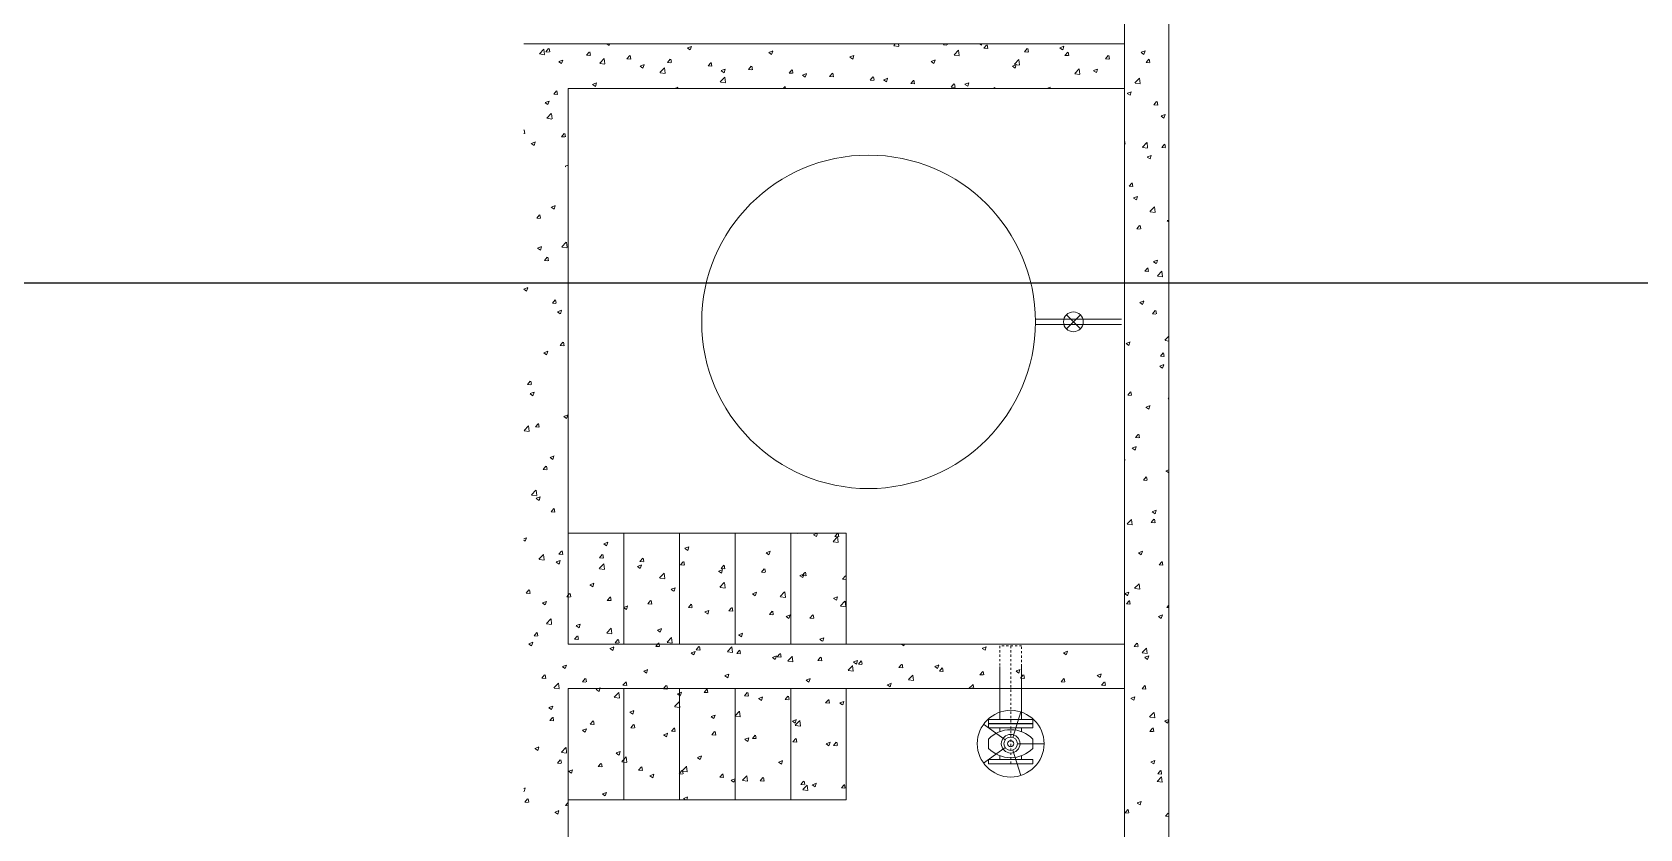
# Model space of a CAD drawing. Header units: millimetres. Extents: x -9869 to 940, y 100 to 694.
# Drawn here: x 296.7 to 370.1, y 340.1 to 376.6 of the extents above; entities that cross this region are included whole.
import ezdxf

# ---------------------------------------------------------------- set-up
doc = ezdxf.new("R2010")
doc.units = ezdxf.units.MM
doc.linetypes.add('SGC_DASHDOT', pattern=[1, 0.5, -0.25, 0, -0.25])
doc.linetypes.add('SGC_HIDDEN', pattern=[0.375, 0.25, -0.125])
doc.layers.add('_incêndio 240', color=240, linetype='Continuous')
for name, color, linetype, lineweight in [('Alvenaria', 8, 'Continuous', 9), ('M-EQUIPAMENTOS', 1, 'Continuous', 9), ('PAREDE', 7, 'Continuous', 9), ('SGC-Conexoes (Desenho Unifilar)', 6, 'Continuous', 5), ('SGC-Conexoes (Linhas Externas)', 6, 'Continuous', 9), ('SGC-EIXOS', 9, 'SGC_DASHDOT', 9), ('SGC-PONTAS', 2, 'SGC_HIDDEN', 9), ('SGC-Valvulas (Acionamento)', 2, 'Continuous', 9), ('SGC-Valvulas (Linhas Externas)', 3, 'Continuous', 9)]:
    doc.layers.add(name, color=color, linetype=linetype, lineweight=lineweight)

# ---------------------------------------------------------------- blocks, each defined once
blk = doc.blocks.new('BB-1-CD13-N10-D80-S0', base_point=(-210657.8, 252398.8))
at = {"layer": 'SGC-Conexoes (Linhas Externas)'}
blk.add_lwpolyline([(-210832.8, 252298.8), (-210832.8, 252498.8), (-210813.8, 252498.8), (-210813.8, 252298.8)], close=True, dxfattribs=at)
for points in [[(-210575.3, 252447.8), (-210813.8, 252447.8)], [(-210575.3, 252349.8), (-210813.8, 252349.8)]]:
    blk.add_lwpolyline(points, dxfattribs=at)
at = {"layer": 'SGC-EIXOS'}
blk.add_line((-210482.8, 252398.8), (-210832.8, 252398.8), dxfattribs=at)
at = {"layer": 'SGC-PONTAS'}
blk.add_lwpolyline([(-210575.3, 252349.8), (-210482.8, 252349.8), (-210482.8, 252447.8), (-210575.3, 252447.8)], dxfattribs=at)
blk = doc.blocks.new('BB-2-EH01-N10-D80-S0', base_point=(-221933.8, 255965.3))
at = {"layer": 'SGC-EIXOS'}
blk.add_line((-222023.8, 255965.3), (-221843.8, 255965.3), dxfattribs=at)
at = {"layer": 'SGC-Valvulas (Acionamento)'}
for p, q in [((-221933.8, 255995.3), (-221933.8, 256115.3)), ((-221962.4, 255974.6), (-222076.5, 256011.7)), ((-221905.3, 255974.6), (-221791.2, 256011.7)), ((-221951.5, 255941), (-222022, 255843.9)), ((-221916.2, 255941), (-221845.7, 255843.9))]:
    blk.add_line(p, q, dxfattribs=at)
for radius in [150, 30]:
    blk.add_circle((-221933.8, 255965.3), radius, dxfattribs=at)
at = {"layer": 'SGC-Valvulas (Linhas Externas)'}
for p, q in [((-222004.8, 256014.3), (-221988, 256014.3)), ((-221862.8, 256014.3), (-221879.7, 256014.3)), ((-222004.8, 255916.3), (-221988, 255916.3)), ((-221862.8, 255916.3), (-221879.7, 255916.3))]:
    blk.add_line(p, q, dxfattribs=at)
for points in [[(-222023.8, 255865.3), (-222023.8, 256065.3), (-222004.8, 256065.3), (-222004.8, 255865.3)], [(-221843.8, 255865.3), (-221843.8, 256065.3), (-221862.8, 256065.3), (-221862.8, 255865.3)]]:
    blk.add_lwpolyline(points, close=True, dxfattribs=at)
blk.add_lwpolyline([(-221912.8, 255865.3, 0.42), (-221912.8, 256065.3), (-221954.8, 256065.3, 0.42), (-221954.8, 255865.3), (-221912.8, 255865.3)], format="xyb", close=True, dxfattribs=at)
for radius in [42, 14]:
    blk.add_circle((-221933.8, 255965.3), radius, dxfattribs=at)

msp = doc.modelspace()

# ---------------------------------------------------------------- linework, layer by layer
at = {"layer": '_incêndio 240'}
msp.add_line((208.507, 365.103), (668.666, 365.103), dxfattribs=at)
at = {"layer": 'Alvenaria'}
for p, q in [((322.928, 376.026), (323.027, 375.96)), ((323.028, 375.96), (323.05, 376.026)), ((336.027, 375.957), (336.094, 376.026)), ((336.263, 375.923), (336.251, 376.026)), ((338.295, 375.993), (338.323, 376.026)), ((338.295, 375.993), (338.449, 375.979)), ((338.473, 375.984), (338.465, 376.026)), ((339.942, 376.026), (340.032, 375.966)), ((340.033, 375.965), (340.054, 376.026)), ((340.146, 375.831), (340.271, 375.979)), ((340.324, 375.822), (340.294, 375.983)), ((319.842, 375.579), (320.043, 375.789)), ((319.847, 375.57), (320.076, 375.534)), ((320.078, 375.544), (320.049, 375.79)), ((320.14, 375.671), (320.265, 375.819)), ((320.14, 375.671), (320.295, 375.657)), ((320.318, 375.662), (320.289, 375.824)), ((320.733, 375.221), (320.914, 375.291)), ((320.859, 375.127), (320.911, 375.283)), ((321.992, 375.509), (322.116, 375.657)), ((321.992, 375.509), (322.146, 375.495)), ((322.17, 375.5), (322.14, 375.662)), ((322.597, 375.152), (322.798, 375.362)), ((322.833, 375.117), (322.804, 375.362)), ((323.843, 375.347), (323.967, 375.495)), ((323.843, 375.347), (323.997, 375.333)), ((324.021, 375.338), (323.991, 375.5)), ((325.694, 375.185), (325.819, 375.333)), ((325.872, 375.176), (325.842, 375.338)), ((326.608, 375.84), (326.736, 375.753)), ((326.611, 375.847), (326.792, 375.916)), ((326.737, 375.753), (326.789, 375.909)), ((330.317, 375.633), (330.445, 375.546)), ((330.32, 375.64), (330.501, 375.71)), ((330.446, 375.546), (330.499, 375.702)), ((334.026, 375.426), (334.155, 375.34)), ((334.029, 375.434), (334.21, 375.503)), ((334.156, 375.339), (334.208, 375.495)), ((336.032, 375.948), (336.262, 375.912)), ((337.735, 375.22), (337.864, 375.133)), ((337.739, 375.227), (337.919, 375.296)), ((337.865, 375.133), (337.917, 375.289)), ((338.782, 375.53), (338.983, 375.74)), ((338.787, 375.521), (339.016, 375.485)), ((339.018, 375.495), (338.989, 375.74)), ((340.146, 375.831), (340.301, 375.817)), ((341.537, 375.103), (341.738, 375.313)), ((341.772, 375.068), (341.744, 375.313)), ((341.997, 375.669), (342.152, 375.655)), ((341.998, 375.669), (342.122, 375.817)), ((342.175, 375.66), (342.146, 375.821)), ((343.613, 375.845), (343.742, 375.759)), ((343.617, 375.853), (343.797, 375.922)), ((343.743, 375.758), (343.795, 375.914)), ((343.849, 375.507), (343.973, 375.655)), ((343.849, 375.507), (344.003, 375.493)), ((344.027, 375.498), (343.997, 375.659)), ((345.7, 375.345), (345.824, 375.493)), ((345.7, 375.345), (345.854, 375.331)), ((345.878, 375.336), (345.848, 375.497)), ((347.323, 375.639), (347.451, 375.552)), ((347.326, 375.646), (347.507, 375.715)), ((347.452, 375.552), (347.504, 375.708)), ((347.551, 375.183), (347.676, 375.331)), ((347.729, 375.174), (347.699, 375.335)), ((320.73, 375.214), (320.858, 375.127)), ((322.601, 375.142), (322.831, 375.107)), ((324.439, 375.007), (324.567, 374.921)), ((324.442, 375.015), (324.623, 375.084)), ((324.568, 374.92), (324.621, 375.076)), ((325.351, 374.725), (325.552, 374.934)), ((325.356, 374.715), (325.585, 374.68)), ((325.587, 374.69), (325.559, 374.935)), ((325.694, 375.185), (325.849, 375.171)), ((327.546, 375.023), (327.67, 375.171)), ((327.546, 375.023), (327.7, 375.01)), ((327.724, 375.014), (327.694, 375.176)), ((328.106, 374.298), (328.307, 374.507)), ((328.148, 374.801), (328.277, 374.714)), ((328.152, 374.808), (328.332, 374.877)), ((328.278, 374.714), (328.33, 374.87)), ((328.342, 374.263), (328.313, 374.508)), ((329.397, 374.861), (329.521, 375.009)), ((329.397, 374.861), (329.551, 374.848)), ((329.575, 374.852), (329.545, 375.014)), ((331.248, 374.699), (331.372, 374.847)), ((331.248, 374.699), (331.402, 374.686)), ((331.426, 374.69), (331.396, 374.852)), ((331.858, 374.594), (331.986, 374.507)), ((331.861, 374.601), (332.042, 374.671)), ((331.987, 374.507), (332.039, 374.663)), ((333.099, 374.537), (333.224, 374.686)), ((333.099, 374.537), (333.254, 374.524)), ((333.277, 374.528), (333.247, 374.69)), ((334.951, 374.375), (335.075, 374.524)), ((335.129, 374.366), (335.099, 374.528)), ((341.445, 375.013), (341.573, 374.926)), ((341.448, 375.02), (341.629, 375.09)), ((341.541, 375.093), (341.771, 375.058)), ((341.574, 374.926), (341.626, 375.082)), ((344.291, 374.676), (344.492, 374.885)), ((344.296, 374.666), (344.525, 374.631)), ((344.527, 374.641), (344.498, 374.886)), ((345.154, 374.806), (345.282, 374.72)), ((345.157, 374.814), (345.338, 374.883)), ((345.283, 374.719), (345.336, 374.875)), ((347.551, 375.183), (347.706, 375.169)), ((320.499, 373.73), (320.623, 373.878)), ((320.677, 373.72), (320.647, 373.882)), ((322.27, 374.175), (322.399, 374.088)), ((322.274, 374.182), (322.454, 374.252)), ((322.4, 374.088), (322.452, 374.244)), ((326.032, 373.994), (326.164, 374.045)), ((326.147, 373.994), (326.161, 374.037)), ((328.111, 374.288), (328.34, 374.252)), ((330.979, 373.994), (331.062, 374.08)), ((331.078, 373.994), (331.068, 374.081)), ((334.951, 374.375), (335.105, 374.362)), ((335.567, 374.387), (335.695, 374.301)), ((335.57, 374.394), (335.751, 374.464)), ((335.696, 374.3), (335.748, 374.456)), ((336.802, 374.213), (336.926, 374.362)), ((336.802, 374.213), (336.956, 374.2)), ((336.98, 374.204), (336.95, 374.366)), ((338.653, 374.051), (338.778, 374.2)), ((338.653, 374.051), (338.807, 374.038)), ((338.831, 374.042), (338.801, 374.204)), ((339.276, 374.18), (339.404, 374.094)), ((339.279, 374.188), (339.46, 374.257)), ((339.405, 374.094), (339.458, 374.25)), ((340.592, 373.994), (340.629, 374.038)), ((340.661, 373.994), (340.652, 374.042)), ((343.023, 373.994), (343.169, 374.05)), ((343.151, 373.994), (343.167, 374.043)), ((346.695, 373.767), (346.823, 373.68)), ((346.698, 373.774), (346.879, 373.844)), ((346.824, 373.68), (346.876, 373.836)), ((347.046, 374.249), (347.247, 374.458)), ((347.05, 374.239), (347.28, 374.203)), ((347.281, 374.214), (347.253, 374.459)), ((320.102, 373.342), (320.23, 373.256)), ((320.105, 373.35), (320.286, 373.419)), ((320.231, 373.255), (320.283, 373.411)), ((320.499, 373.729), (320.653, 373.716)), ((347.909, 373.242), (348.034, 373.39)), ((347.909, 373.241), (348.064, 373.228)), ((348.087, 373.232), (348.058, 373.394)), ((320.184, 372.638), (320.385, 372.847)), ((320.189, 372.628), (320.419, 372.593)), ((320.42, 372.603), (320.392, 372.848)), ((348.235, 372.728), (348.364, 372.641)), ((348.238, 372.735), (348.419, 372.805)), ((348.365, 372.641), (348.417, 372.797)), ((319.127, 372.094), (319.13, 372.098)), ((319.127, 371.939), (319.16, 371.936)), ((319.183, 371.941), (319.154, 372.103)), ((319.477, 371.478), (319.658, 371.547)), ((320.857, 371.788), (320.981, 371.936)), ((320.857, 371.788), (321.011, 371.775)), ((321.035, 371.779), (321.005, 371.941)), ((346.594, 371.453), (346.564, 371.615)), ((319.474, 371.471), (319.602, 371.384)), ((319.603, 371.384), (319.655, 371.54)), ((346.562, 371.449), (346.571, 371.448)), ((347.388, 371.307), (347.589, 371.517)), ((347.392, 371.297), (347.622, 371.262)), ((347.624, 371.272), (347.595, 371.517)), ((347.607, 370.856), (347.736, 370.77)), ((347.61, 370.864), (347.791, 370.933)), ((347.737, 370.769), (347.789, 370.925)), ((348.268, 371.3), (348.392, 371.448)), ((348.268, 371.3), (348.422, 371.286)), ((348.445, 371.291), (348.416, 371.453)), ((321.014, 370.432), (321.046, 370.41)), ((321.018, 370.439), (321.159, 370.493)), ((346.774, 369.521), (346.899, 369.669)), ((346.774, 369.521), (346.929, 369.507)), ((346.952, 369.511), (346.923, 369.673)), ((320.39, 368.567), (320.57, 368.637)), ((320.516, 368.473), (320.568, 368.629)), ((346.979, 368.985), (347.108, 368.898)), ((346.982, 368.992), (347.163, 369.061)), ((347.109, 368.898), (347.161, 369.054)), ((319.722, 368.067), (319.846, 368.216)), ((319.722, 368.067), (319.876, 368.054)), ((319.9, 368.058), (319.87, 368.22)), ((320.386, 368.56), (320.515, 368.473)), ((347.73, 368.366), (347.931, 368.575)), ((347.735, 368.356), (347.964, 368.32)), ((347.966, 368.331), (347.937, 368.576)), ((348.52, 367.946), (348.595, 367.895)), ((348.523, 367.953), (348.595, 367.98)), ((347.133, 367.579), (347.257, 367.728)), ((347.133, 367.579), (347.287, 367.566)), ((347.31, 367.57), (347.281, 367.732)), ((319.758, 366.688), (319.887, 366.602)), ((319.762, 366.696), (319.942, 366.765)), ((319.888, 366.601), (319.94, 366.757)), ((320.869, 366.755), (321.07, 366.965)), ((320.873, 366.745), (321.103, 366.71)), ((321.105, 366.72), (321.076, 366.965)), ((320.08, 366.126), (320.204, 366.274)), ((320.08, 366.126), (320.234, 366.112)), ((320.258, 366.117), (320.228, 366.278)), ((347.491, 365.638), (347.615, 365.786)), ((347.669, 365.629), (347.639, 365.79)), ((347.892, 366.074), (348.02, 365.987)), ((347.895, 366.081), (348.076, 366.151)), ((348.021, 365.987), (348.073, 366.143)), ((347.491, 365.638), (347.645, 365.624)), ((348.072, 365.424), (348.273, 365.634)), ((348.077, 365.415), (348.306, 365.379)), ((348.308, 365.389), (348.279, 365.635)), ((319.13, 364.817), (319.259, 364.73)), ((319.134, 364.824), (319.314, 364.893)), ((319.26, 364.73), (319.312, 364.886)), ((320.438, 364.184), (320.562, 364.333)), ((320.616, 364.175), (320.586, 364.337)), ((347.264, 364.202), (347.392, 364.116)), ((347.267, 364.21), (347.448, 364.279)), ((347.393, 364.115), (347.445, 364.271)), ((320.438, 364.184), (320.592, 364.171)), ((320.671, 363.778), (320.799, 363.691)), ((320.674, 363.785), (320.855, 363.854)), ((320.8, 363.691), (320.853, 363.847)), ((347.849, 363.696), (347.973, 363.845)), ((347.849, 363.696), (348.003, 363.683)), ((348.027, 363.687), (347.997, 363.849)), ((320.796, 362.243), (320.92, 362.391)), ((320.796, 362.243), (320.95, 362.229)), ((320.974, 362.234), (320.944, 362.396)), ((346.636, 362.331), (346.764, 362.244)), ((346.639, 362.338), (346.82, 362.407)), ((346.765, 362.244), (346.817, 362.4)), ((348.414, 362.483), (348.595, 362.671)), ((348.419, 362.473), (348.595, 362.446)), ((320.043, 361.906), (320.171, 361.819)), ((320.046, 361.913), (320.227, 361.983)), ((320.172, 361.819), (320.225, 361.975)), ((348.176, 361.291), (348.305, 361.205)), ((348.18, 361.299), (348.36, 361.368)), ((348.207, 361.755), (348.331, 361.903)), ((348.207, 361.755), (348.361, 361.741)), ((348.306, 361.205), (348.358, 361.361)), ((348.385, 361.746), (348.355, 361.907)), ((319.303, 360.464), (319.427, 360.612)), ((319.481, 360.454), (319.451, 360.616)), ((319.303, 360.463), (319.457, 360.45)), ((319.415, 360.034), (319.543, 359.948)), ((319.418, 360.042), (319.599, 360.111)), ((319.544, 359.947), (319.597, 360.103)), ((321.154, 360.302), (321.159, 360.307)), ((321.154, 360.301), (321.159, 360.301)), ((346.714, 359.976), (346.838, 360.124)), ((346.714, 359.975), (346.868, 359.962)), ((346.892, 359.966), (346.862, 360.128)), ((348.565, 359.814), (348.595, 359.849)), ((348.565, 359.813), (348.595, 359.811)), ((320.959, 359.002), (321.14, 359.072)), ((321.085, 358.908), (321.137, 359.064)), ((347.548, 359.42), (347.677, 359.333)), ((347.552, 359.427), (347.732, 359.496)), ((347.678, 359.333), (347.73, 359.489)), ((319.141, 358.358), (319.342, 358.567)), ((319.145, 358.348), (319.375, 358.313)), ((319.377, 358.323), (319.348, 358.568)), ((319.661, 358.522), (319.785, 358.67)), ((319.661, 358.522), (319.815, 358.509)), ((319.839, 358.513), (319.809, 358.675)), ((320.956, 358.995), (321.084, 358.909)), ((346.924, 357.556), (347.104, 357.625)), ((347.05, 357.461), (347.102, 357.617)), ((347.072, 358.034), (347.196, 358.182)), ((347.072, 358.034), (347.226, 358.02)), ((347.25, 358.025), (347.22, 358.187)), ((320.328, 357.124), (320.456, 357.037)), ((320.331, 357.131), (320.512, 357.2)), ((320.457, 357.037), (320.509, 357.193)), ((346.58, 356.992), (346.562, 357.143)), ((346.562, 356.984), (346.578, 356.982)), ((346.92, 357.548), (347.049, 357.462)), ((320.019, 356.581), (320.144, 356.729)), ((320.019, 356.581), (320.173, 356.567)), ((320.197, 356.571), (320.167, 356.733)), ((347.43, 356.093), (347.554, 356.241)), ((347.608, 356.083), (347.578, 356.245)), ((348.461, 356.509), (348.589, 356.422)), ((348.464, 356.516), (348.595, 356.566)), ((348.59, 356.422), (348.595, 356.435)), ((319.483, 355.417), (319.684, 355.626)), ((319.488, 355.407), (319.717, 355.371)), ((319.719, 355.382), (319.69, 355.627)), ((347.43, 356.093), (347.584, 356.079)), ((319.7, 355.252), (319.828, 355.165)), ((319.703, 355.259), (319.884, 355.329)), ((319.829, 355.165), (319.881, 355.321)), ((320.377, 354.639), (320.502, 354.788)), ((320.555, 354.63), (320.525, 354.792)), ((347.836, 354.645), (348.017, 354.714)), ((347.962, 354.551), (348.015, 354.706)), ((320.377, 354.639), (320.532, 354.626)), ((346.686, 354.086), (346.887, 354.295)), ((346.691, 354.076), (346.921, 354.041)), ((346.922, 354.051), (346.894, 354.296)), ((347.788, 354.151), (347.913, 354.3)), ((347.788, 354.151), (347.942, 354.138)), ((347.833, 354.637), (347.961, 354.551)), ((347.966, 354.142), (347.936, 354.304)), ((319.127, 353.407), (319.256, 353.457)), ((319.127, 353.343), (319.2, 353.294)), ((319.201, 353.293), (319.253, 353.449)), ((322.784, 353.181), (322.965, 353.25)), ((322.91, 353.087), (322.963, 353.243)), ((330.678, 353.671), (330.735, 353.662)), ((331.485, 353.668), (331.488, 353.671)), ((331.485, 353.667), (331.639, 353.654)), ((331.663, 353.658), (331.66, 353.671)), ((332.368, 353.593), (332.496, 353.506)), ((332.371, 353.6), (332.552, 353.669)), ((332.497, 353.506), (332.55, 353.662)), ((333.256, 353.28), (333.457, 353.49)), ((333.26, 353.271), (333.49, 353.235)), ((333.336, 353.506), (333.461, 353.654)), ((333.336, 353.505), (333.49, 353.492)), ((333.492, 353.246), (333.463, 353.491)), ((333.514, 353.496), (333.484, 353.658)), ((319.825, 352.475), (320.026, 352.685)), ((319.83, 352.465), (320.059, 352.43)), ((320.061, 352.44), (320.032, 352.685)), ((320.735, 352.698), (320.86, 352.846)), ((320.735, 352.698), (320.89, 352.684)), ((320.913, 352.689), (320.884, 352.85)), ((322.587, 352.536), (322.711, 352.684)), ((322.587, 352.536), (322.741, 352.522)), ((322.765, 352.527), (322.735, 352.688)), ((322.781, 353.174), (322.909, 353.087)), ((324.438, 352.374), (324.562, 352.522)), ((324.616, 352.365), (324.586, 352.526)), ((326.49, 352.967), (326.619, 352.88)), ((326.493, 352.974), (326.674, 353.044)), ((326.62, 352.88), (326.672, 353.036)), ((330.199, 352.76), (330.328, 352.674)), ((330.203, 352.767), (330.383, 352.837)), ((330.329, 352.673), (330.381, 352.829)), ((347.205, 352.766), (347.333, 352.679)), ((347.208, 352.773), (347.389, 352.842)), ((347.334, 352.679), (347.387, 352.835)), ((320.612, 352.341), (320.741, 352.255)), ((320.616, 352.348), (320.796, 352.418)), ((320.742, 352.254), (320.794, 352.41)), ((322.58, 352.048), (322.781, 352.257)), ((322.584, 352.038), (322.814, 352.003)), ((322.815, 352.013), (322.787, 352.258)), ((324.322, 352.134), (324.45, 352.048)), ((324.325, 352.142), (324.506, 352.211)), ((324.438, 352.374), (324.592, 352.36)), ((324.451, 352.048), (324.503, 352.203)), ((325.334, 351.621), (325.535, 351.83)), ((325.57, 351.586), (325.542, 351.831)), ((326.289, 352.212), (326.414, 352.36)), ((326.289, 352.212), (326.443, 352.198)), ((326.467, 352.203), (326.437, 352.365)), ((328.031, 351.928), (328.159, 351.841)), ((328.034, 351.935), (328.215, 352.004)), ((328.14, 352.05), (328.265, 352.198)), ((328.14, 352.05), (328.295, 352.036)), ((328.16, 351.841), (328.212, 351.997)), ((328.318, 352.041), (328.289, 352.203)), ((329.992, 351.888), (330.116, 352.036)), ((329.992, 351.888), (330.146, 351.874)), ((330.17, 351.879), (330.14, 352.041)), ((331.74, 351.721), (331.868, 351.634)), ((331.743, 351.728), (331.924, 351.798)), ((331.843, 351.726), (331.967, 351.874)), ((331.843, 351.726), (331.997, 351.712)), ((331.869, 351.634), (331.922, 351.79)), ((332.021, 351.717), (331.991, 351.879)), ((348.146, 352.21), (348.271, 352.358)), ((348.146, 352.21), (348.301, 352.196)), ((348.324, 352.201), (348.294, 352.362)), ((319.242, 350.918), (319.367, 351.067)), ((319.42, 350.909), (319.39, 351.071)), ((322.153, 351.302), (322.281, 351.215)), ((322.156, 351.309), (322.337, 351.379)), ((322.282, 351.215), (322.335, 351.371)), ((325.339, 351.611), (325.568, 351.575)), ((325.862, 351.095), (325.991, 351.009)), ((325.865, 351.103), (326.046, 351.172)), ((325.992, 351.008), (326.044, 351.164)), ((328.089, 351.193), (328.29, 351.403)), ((328.093, 351.184), (328.323, 351.148)), ((328.325, 351.159), (328.296, 351.404)), ((333.694, 351.564), (333.819, 351.712)), ((333.694, 351.564), (333.849, 351.551)), ((333.861, 351.618), (333.842, 351.717)), ((347.029, 351.144), (347.23, 351.354)), ((347.033, 351.135), (347.263, 351.099)), ((347.264, 351.11), (347.236, 351.355)), ((319.242, 350.918), (319.397, 350.905)), ((319.984, 350.47), (320.113, 350.383)), ((319.988, 350.477), (320.168, 350.546)), ((320.114, 350.383), (320.166, 350.539)), ((321.094, 350.756), (321.159, 350.834)), ((321.094, 350.756), (321.248, 350.743)), ((321.159, 350.834), (321.218, 350.905)), ((321.272, 350.747), (321.242, 350.909)), ((322.945, 350.594), (323.069, 350.743)), ((322.945, 350.594), (323.099, 350.581)), ((323.123, 350.585), (323.093, 350.747)), ((323.694, 350.263), (323.699, 350.259)), ((323.697, 350.27), (323.699, 350.271)), ((323.699, 350.271), (323.878, 350.339)), ((323.699, 350.259), (323.822, 350.176)), ((323.823, 350.176), (323.875, 350.332)), ((324.796, 350.433), (324.921, 350.581)), ((324.796, 350.432), (324.95, 350.419)), ((324.974, 350.423), (324.944, 350.585)), ((326.647, 350.271), (326.772, 350.419)), ((326.647, 350.27), (326.802, 350.257)), ((326.825, 350.261), (326.795, 350.423)), ((328.499, 350.109), (328.623, 350.257)), ((328.677, 350.099), (328.647, 350.261)), ((329.571, 350.889), (329.7, 350.802)), ((329.575, 350.896), (329.755, 350.965)), ((329.701, 350.802), (329.753, 350.958)), ((330.843, 350.766), (331.044, 350.976)), ((330.848, 350.757), (331.078, 350.721)), ((331.079, 350.731), (331.051, 350.976)), ((333.281, 350.682), (333.409, 350.595)), ((333.284, 350.689), (333.465, 350.759)), ((333.41, 350.595), (333.462, 350.751)), ((333.598, 350.339), (333.799, 350.549)), ((333.603, 350.329), (333.832, 350.294)), ((333.834, 350.304), (333.805, 350.549)), ((346.577, 350.894), (346.705, 350.808)), ((346.58, 350.901), (346.761, 350.971)), ((346.653, 350.43), (346.778, 350.579)), ((346.653, 350.43), (346.807, 350.417)), ((346.706, 350.807), (346.759, 350.963)), ((346.831, 350.421), (346.801, 350.583)), ((348.504, 350.268), (348.595, 350.376)), ((348.504, 350.268), (348.595, 350.26)), ((320.167, 349.534), (320.368, 349.743)), ((320.172, 349.524), (320.401, 349.488)), ((320.403, 349.499), (320.375, 349.744)), ((327.403, 350.056), (327.531, 349.97)), ((327.406, 350.063), (327.587, 350.133)), ((327.532, 349.969), (327.584, 350.125)), ((328.499, 350.108), (328.653, 350.095)), ((330.35, 349.947), (330.474, 350.095)), ((330.35, 349.947), (330.504, 349.933)), ((330.528, 349.937), (330.498, 350.099)), ((331.112, 349.849), (331.24, 349.763)), ((331.115, 349.857), (331.296, 349.926)), ((331.241, 349.762), (331.294, 349.918)), ((332.201, 349.785), (332.326, 349.933)), ((332.201, 349.785), (332.355, 349.771)), ((332.379, 349.775), (332.349, 349.937)), ((348.118, 349.855), (348.246, 349.768)), ((348.121, 349.862), (348.302, 349.932)), ((348.247, 349.768), (348.299, 349.924)), ((319.6, 348.977), (319.725, 349.125)), ((319.6, 348.977), (319.755, 348.963)), ((319.778, 348.968), (319.749, 349.13)), ((321.452, 348.815), (321.576, 348.963)), ((321.452, 348.815), (321.606, 348.801)), ((321.525, 349.43), (321.653, 349.344)), ((321.528, 349.438), (321.709, 349.507)), ((321.63, 348.806), (321.6, 348.968)), ((321.654, 349.343), (321.707, 349.499)), ((322.922, 349.106), (323.123, 349.316)), ((322.926, 349.097), (323.156, 349.061)), ((323.158, 349.072), (323.129, 349.317)), ((323.303, 348.653), (323.427, 348.801)), ((323.481, 348.644), (323.451, 348.806)), ((325.234, 349.224), (325.363, 349.137)), ((325.237, 349.231), (325.418, 349.3)), ((325.364, 349.137), (325.416, 349.293)), ((325.676, 348.679), (325.878, 348.889)), ((325.912, 348.644), (325.884, 348.889)), ((328.943, 349.017), (329.072, 348.93)), ((328.947, 349.024), (329.127, 349.094)), ((329.073, 348.93), (329.125, 349.086)), ((332.653, 348.81), (332.781, 348.724)), ((332.656, 348.818), (332.837, 348.887)), ((332.782, 348.723), (332.834, 348.879)), ((319.356, 348.598), (319.485, 348.511)), ((319.36, 348.605), (319.54, 348.675)), ((319.486, 348.511), (319.538, 348.667)), ((323.066, 348.391), (323.194, 348.305)), ((323.069, 348.398), (323.25, 348.468)), ((323.195, 348.304), (323.247, 348.46)), ((323.303, 348.653), (323.457, 348.639)), ((325.154, 348.491), (325.238, 348.591)), ((325.154, 348.491), (325.308, 348.478)), ((325.238, 348.591), (325.279, 348.639)), ((325.312, 348.591), (325.302, 348.644)), ((325.332, 348.482), (325.312, 348.591)), ((325.681, 348.67), (325.911, 348.634)), ((326.775, 348.185), (326.903, 348.098)), ((326.778, 348.192), (326.959, 348.261)), ((326.904, 348.098), (326.956, 348.254)), ((327.005, 348.329), (327.13, 348.477)), ((327.005, 348.329), (327.16, 348.316)), ((327.183, 348.32), (327.154, 348.482)), ((328.431, 348.252), (328.632, 348.462)), ((328.436, 348.242), (328.665, 348.207)), ((328.667, 348.217), (328.638, 348.462)), ((328.857, 348.167), (328.981, 348.315)), ((328.857, 348.167), (329.011, 348.154)), ((329.035, 348.158), (329.005, 348.32)), ((330.487, 347.985), (330.668, 348.054)), ((330.708, 348.005), (330.832, 348.154)), ((330.886, 347.996), (330.856, 348.158)), ((336.381, 348.591), (336.49, 348.517)), ((336.491, 348.517), (336.516, 348.591)), ((340.071, 348.397), (340.2, 348.31)), ((340.074, 348.404), (340.255, 348.473)), ((340.201, 348.31), (340.253, 348.466)), ((343.78, 348.19), (343.909, 348.104)), ((343.784, 348.197), (343.964, 348.267)), ((343.91, 348.103), (343.962, 348.259)), ((344.814, 348.591), (344.85, 348.585)), ((347.011, 348.489), (347.136, 348.637)), ((347.011, 348.489), (347.166, 348.475)), ((347.189, 348.48), (347.159, 348.641)), ((347.371, 348.203), (347.572, 348.412)), ((347.375, 348.193), (347.605, 348.158)), ((347.493, 347.991), (347.674, 348.06)), ((347.607, 348.168), (347.578, 348.413)), ((347.619, 347.896), (347.671, 348.052)), ((320.897, 347.559), (321.025, 347.472)), ((320.9, 347.566), (321.081, 347.635)), ((321.026, 347.472), (321.079, 347.628)), ((324.606, 347.352), (324.735, 347.265)), ((324.609, 347.359), (324.79, 347.429)), ((324.736, 347.265), (324.788, 347.421)), ((330.484, 347.978), (330.612, 347.891)), ((330.613, 347.891), (330.666, 348.047)), ((330.708, 348.005), (330.862, 347.992)), ((331.186, 347.825), (331.387, 348.034)), ((331.19, 347.815), (331.42, 347.78)), ((331.421, 347.79), (331.393, 348.035)), ((332.559, 347.843), (332.684, 347.992)), ((332.559, 347.843), (332.714, 347.83)), ((332.737, 347.834), (332.707, 347.996)), ((333.94, 347.398), (334.141, 347.607)), ((333.945, 347.388), (334.174, 347.352)), ((334.176, 347.363), (334.147, 347.608)), ((334.193, 347.771), (334.322, 347.684)), ((334.197, 347.778), (334.377, 347.848)), ((334.323, 347.684), (334.375, 347.84)), ((334.411, 347.681), (334.535, 347.83)), ((334.411, 347.681), (334.565, 347.668)), ((334.588, 347.672), (334.559, 347.834)), ((336.262, 347.519), (336.386, 347.668)), ((336.262, 347.519), (336.416, 347.506)), ((336.44, 347.51), (336.41, 347.672)), ((337.903, 347.564), (338.031, 347.478)), ((337.906, 347.572), (338.087, 347.641)), ((338.032, 347.477), (338.084, 347.633)), ((338.113, 347.357), (338.237, 347.506)), ((338.113, 347.357), (338.267, 347.344)), ((338.291, 347.348), (338.261, 347.51)), ((339.964, 347.195), (340.089, 347.344)), ((340.142, 347.186), (340.112, 347.348)), ((341.612, 347.358), (341.74, 347.271)), ((341.615, 347.365), (341.796, 347.434)), ((341.741, 347.271), (341.793, 347.427)), ((347.49, 347.983), (347.618, 347.897)), ((319.959, 347.036), (320.083, 347.184)), ((319.959, 347.035), (320.113, 347.022)), ((320.137, 347.026), (320.107, 347.188)), ((320.51, 346.592), (320.711, 346.802)), ((320.514, 346.583), (320.744, 346.547)), ((320.745, 346.557), (320.717, 346.802)), ((321.81, 346.874), (321.934, 347.022)), ((321.81, 346.874), (321.964, 346.86)), ((321.988, 346.864), (321.958, 347.026)), ((322.523, 346.558), (322.622, 346.596)), ((322.609, 346.558), (322.619, 346.589)), ((323.661, 346.712), (323.785, 346.86)), ((323.661, 346.712), (323.815, 346.698)), ((323.839, 346.702), (323.809, 346.864)), ((325.519, 346.558), (325.637, 346.698)), ((325.687, 346.558), (325.66, 346.702)), ((328.315, 347.145), (328.444, 347.059)), ((328.319, 347.153), (328.499, 347.222)), ((328.445, 347.058), (328.497, 347.214)), ((332.025, 346.939), (332.153, 346.852)), ((332.028, 346.946), (332.209, 347.015)), ((332.154, 346.852), (332.206, 347.008)), ((335.734, 346.732), (335.862, 346.645)), ((335.737, 346.739), (335.918, 346.809)), ((335.863, 346.645), (335.916, 346.801)), ((336.695, 346.97), (336.896, 347.18)), ((336.699, 346.961), (336.929, 346.925)), ((336.93, 346.936), (336.902, 347.181)), ((339.464, 346.558), (339.65, 346.753)), ((339.514, 346.558), (339.627, 346.602)), ((339.613, 346.558), (339.625, 346.594)), ((339.679, 346.558), (339.656, 346.753)), ((339.964, 347.195), (340.119, 347.182)), ((341.816, 347.033), (341.94, 347.182)), ((341.816, 347.033), (341.97, 347.02)), ((341.993, 347.024), (341.964, 347.186)), ((343.667, 346.871), (343.791, 347.02)), ((343.667, 346.871), (343.821, 346.858)), ((343.845, 346.862), (343.815, 347.024)), ((345.321, 347.151), (345.449, 347.064)), ((345.324, 347.158), (345.505, 347.228)), ((345.45, 347.064), (345.503, 347.22)), ((345.518, 346.71), (345.643, 346.858)), ((345.518, 346.709), (345.672, 346.696)), ((345.696, 346.7), (345.666, 346.862)), ((347.369, 346.548), (347.494, 346.696)), ((347.547, 346.538), (347.517, 346.7)), ((322.438, 346.52), (322.566, 346.433)), ((322.441, 346.527), (322.523, 346.558)), ((322.567, 346.433), (322.609, 346.558)), ((323.264, 346.165), (323.465, 346.375)), ((323.269, 346.155), (323.498, 346.12)), ((323.5, 346.13), (323.471, 346.375)), ((325.512, 346.55), (325.519, 346.558)), ((325.512, 346.55), (325.667, 346.536)), ((325.69, 346.54), (325.687, 346.558)), ((326.019, 345.738), (326.22, 345.947)), ((326.147, 346.313), (326.24, 346.25)), ((326.15, 346.32), (326.331, 346.39)), ((326.254, 345.703), (326.226, 345.948)), ((326.24, 346.25), (326.275, 346.226)), ((326.276, 346.226), (326.328, 346.382)), ((327.364, 346.388), (327.488, 346.536)), ((327.364, 346.388), (327.518, 346.374)), ((327.542, 346.378), (327.512, 346.54)), ((329.215, 346.226), (329.339, 346.374)), ((329.215, 346.226), (329.369, 346.212)), ((329.393, 346.217), (329.363, 346.378)), ((329.856, 346.106), (329.984, 346.02)), ((329.859, 346.113), (330.04, 346.183)), ((329.985, 346.019), (330.038, 346.175)), ((331.066, 346.064), (331.191, 346.212)), ((331.066, 346.064), (331.22, 346.05)), ((331.244, 346.055), (331.214, 346.216)), ((332.917, 345.902), (333.042, 346.05)), ((332.917, 345.902), (333.072, 345.888)), ((333.095, 345.893), (333.065, 346.054)), ((333.565, 345.899), (333.694, 345.813)), ((333.569, 345.907), (333.749, 345.976)), ((333.695, 345.813), (333.747, 345.969)), ((346.862, 346.112), (346.99, 346.025)), ((346.865, 346.119), (347.046, 346.188)), ((346.991, 346.025), (347.043, 346.181)), ((347.369, 346.547), (347.524, 346.534)), ((320.269, 345.687), (320.397, 345.601)), ((320.272, 345.694), (320.453, 345.764)), ((320.317, 345.094), (320.441, 345.242)), ((320.398, 345.6), (320.451, 345.756)), ((320.495, 345.085), (320.465, 345.247)), ((323.978, 345.48), (324.107, 345.394)), ((323.981, 345.488), (324.162, 345.557)), ((324.108, 345.393), (324.16, 345.549)), ((326.023, 345.728), (326.24, 345.695)), ((326.24, 345.695), (326.253, 345.693)), ((327.687, 345.274), (327.816, 345.187)), ((327.691, 345.281), (327.871, 345.35)), ((327.817, 345.187), (327.869, 345.343)), ((328.773, 345.311), (328.78, 345.318)), ((328.778, 345.301), (328.78, 345.301)), ((328.78, 345.318), (328.974, 345.52)), ((328.78, 345.301), (329.007, 345.265)), ((329.009, 345.276), (328.98, 345.521)), ((331.4, 345.074), (331.581, 345.144)), ((331.526, 344.98), (331.578, 345.136)), ((347.713, 345.262), (347.914, 345.471)), ((347.718, 345.252), (347.947, 345.216)), ((347.949, 345.227), (347.92, 345.472)), ((348.406, 345.08), (348.586, 345.149)), ((348.532, 344.986), (348.584, 345.142)), ((320.317, 345.094), (320.471, 345.081)), ((321.81, 344.648), (321.938, 344.561)), ((321.813, 344.655), (321.994, 344.725)), ((321.939, 344.561), (321.991, 344.717)), ((322.168, 344.932), (322.292, 345.08)), ((322.168, 344.932), (322.322, 344.919)), ((322.346, 344.923), (322.316, 345.085)), ((324.019, 344.77), (324.144, 344.919)), ((324.019, 344.77), (324.173, 344.757)), ((324.197, 344.761), (324.167, 344.923)), ((325.519, 344.441), (325.647, 344.355)), ((325.522, 344.449), (325.703, 344.518)), ((325.648, 344.354), (325.7, 344.51)), ((325.87, 344.608), (325.995, 344.757)), ((325.87, 344.608), (326.025, 344.595)), ((326.048, 344.599), (326.019, 344.761)), ((327.722, 344.446), (327.846, 344.595)), ((327.722, 344.446), (327.876, 344.433)), ((327.9, 344.437), (327.87, 344.599)), ((329.573, 344.284), (329.697, 344.433)), ((329.751, 344.275), (329.721, 344.437)), ((331.397, 345.067), (331.525, 344.98)), ((331.528, 344.883), (331.729, 345.093)), ((331.532, 344.874), (331.762, 344.838)), ((331.764, 344.849), (331.735, 345.094)), ((347.727, 344.606), (347.882, 344.593)), ((347.728, 344.606), (347.852, 344.754)), ((347.905, 344.597), (347.876, 344.759)), ((348.402, 345.073), (348.531, 344.986)), ((319.641, 343.816), (319.769, 343.729)), ((319.644, 343.823), (319.825, 343.892)), ((319.77, 343.729), (319.823, 343.885)), ((320.852, 343.651), (321.053, 343.86)), ((321.087, 343.616), (321.059, 343.861)), ((323.353, 343.616), (323.534, 343.685)), ((323.48, 343.522), (323.532, 343.678)), ((329.228, 344.235), (329.356, 344.148)), ((329.231, 344.242), (329.412, 344.311)), ((329.357, 344.148), (329.41, 344.304)), ((329.573, 344.284), (329.727, 344.271)), ((331.424, 344.122), (331.549, 344.271)), ((331.424, 344.122), (331.579, 344.109)), ((331.602, 344.113), (331.572, 344.275)), ((332.937, 344.028), (333.066, 343.941)), ((332.941, 344.035), (333.121, 344.104)), ((333.067, 343.941), (333.119, 344.097)), ((333.276, 343.96), (333.4, 344.109)), ((333.276, 343.96), (333.43, 343.947)), ((333.453, 343.951), (333.424, 344.113)), ((320.675, 343.153), (320.799, 343.301)), ((320.675, 343.153), (320.829, 343.139)), ((320.853, 343.144), (320.823, 343.305)), ((320.856, 343.641), (321.086, 343.606)), ((322.526, 342.991), (322.65, 343.139)), ((322.526, 342.991), (322.68, 342.977)), ((322.704, 342.982), (322.674, 343.143)), ((323.35, 343.609), (323.479, 343.522)), ((323.606, 343.224), (323.699, 343.32)), ((323.611, 343.214), (323.84, 343.178)), ((323.699, 343.32), (323.807, 343.433)), ((323.842, 343.189), (323.814, 343.434)), ((324.377, 342.829), (324.502, 342.977)), ((324.555, 342.82), (324.525, 342.981)), ((326.361, 342.796), (326.562, 343.006)), ((326.597, 342.762), (326.568, 343.007)), ((327.059, 343.402), (327.188, 343.316)), ((327.063, 343.409), (327.243, 343.479)), ((327.189, 343.315), (327.241, 343.471)), ((330.769, 343.195), (330.897, 343.109)), ((330.772, 343.203), (330.953, 343.272)), ((330.898, 343.108), (330.95, 343.264)), ((347.774, 343.201), (347.903, 343.114)), ((347.778, 343.208), (347.958, 343.278)), ((347.904, 343.114), (347.956, 343.27)), ((321.182, 342.776), (321.31, 342.69)), ((321.185, 342.784), (321.366, 342.853)), ((321.311, 342.689), (321.363, 342.845)), ((324.377, 342.829), (324.532, 342.815)), ((324.891, 342.57), (325.019, 342.483)), ((324.894, 342.577), (325.075, 342.646)), ((325.02, 342.483), (325.072, 342.639)), ((326.229, 342.667), (326.24, 342.68)), ((326.229, 342.667), (326.24, 342.666)), ((326.24, 342.68), (326.353, 342.815)), ((326.24, 342.666), (326.383, 342.653)), ((326.365, 342.787), (326.595, 342.751)), ((326.407, 342.658), (326.377, 342.819)), ((328.08, 342.505), (328.204, 342.653)), ((328.08, 342.505), (328.234, 342.491)), ((328.258, 342.496), (328.228, 342.657)), ((328.6, 342.363), (328.728, 342.276)), ((328.603, 342.37), (328.78, 342.438)), ((328.729, 342.276), (328.78, 342.427)), ((328.78, 342.438), (328.784, 342.44)), ((328.78, 342.427), (328.782, 342.432)), ((329.115, 342.369), (329.316, 342.579)), ((329.12, 342.359), (329.35, 342.324)), ((329.351, 342.334), (329.323, 342.579)), ((329.931, 342.343), (330.056, 342.491)), ((329.931, 342.343), (330.085, 342.329)), ((330.109, 342.334), (330.079, 342.495)), ((331.782, 342.181), (331.907, 342.329)), ((331.782, 342.181), (331.937, 342.167)), ((331.96, 342.172), (331.93, 342.333)), ((332.313, 342.163), (332.493, 342.233)), ((332.439, 342.069), (332.491, 342.225)), ((348.055, 342.32), (348.256, 342.53)), ((348.06, 342.31), (348.289, 342.275)), ((348.086, 342.665), (348.21, 342.813)), ((348.086, 342.665), (348.24, 342.651)), ((348.264, 342.655), (348.234, 342.817)), ((348.291, 342.285), (348.262, 342.53)), ((319.127, 341.993), (319.197, 342.021)), ((319.127, 341.867), (319.141, 341.857)), ((319.142, 341.857), (319.195, 342.013)), ((319.182, 341.373), (319.306, 341.522)), ((319.36, 341.364), (319.33, 341.526)), ((322.722, 341.737), (322.851, 341.651)), ((322.725, 341.744), (322.906, 341.814)), ((322.852, 341.65), (322.904, 341.806)), ((326.431, 341.53), (326.51, 341.477)), ((326.435, 341.538), (326.615, 341.607)), ((326.572, 341.477), (326.613, 341.6)), ((331.87, 341.942), (332.071, 342.151)), ((331.875, 341.932), (332.104, 341.897)), ((332.106, 341.907), (332.077, 342.152)), ((332.309, 342.156), (332.438, 342.07)), ((333.634, 342.019), (333.758, 342.167)), ((333.634, 342.019), (333.788, 342.005)), ((333.812, 342.01), (333.782, 342.172)), ((319.182, 341.373), (319.336, 341.36)), ((320.554, 340.905), (320.682, 340.818)), ((320.557, 340.912), (320.738, 340.981)), ((320.683, 340.818), (320.735, 340.974)), ((321.033, 341.211), (321.157, 341.36)), ((321.033, 341.211), (321.159, 341.2)), ((346.592, 340.885), (346.717, 341.034)), ((346.592, 340.885), (346.747, 340.872)), ((346.77, 340.876), (346.741, 341.038)), ((347.146, 341.329), (347.275, 341.243)), ((347.15, 341.337), (347.33, 341.406)), ((347.276, 341.242), (347.328, 341.398)), ((348.444, 340.723), (348.568, 340.872)), ((348.444, 340.723), (348.595, 340.71)), ((348.595, 340.86), (348.592, 340.876))]:
    msp.add_line(p, q, dxfattribs=at)
at = {"layer": 'M-EQUIPAMENTOS'}
msp.add_circle((334.877, 363.325), 7.621, dxfattribs=at)
at = {"layer": 'PAREDE'}
for p, q in [((346.562, 319.122), (346.562, 381.107)), ((319.127, 376.026), (346.562, 376.026)), ((321.159, 348.591), (321.159, 373.994)), ((321.159, 373.994), (346.562, 373.994)), ((321.159, 353.671), (333.861, 353.671)), ((323.699, 353.671), (323.699, 348.591)), ((326.24, 353.671), (326.24, 348.591)), ((328.78, 353.671), (328.78, 348.591)), ((331.32, 353.671), (331.32, 348.591)), ((333.861, 353.671), (333.861, 348.591)), ((346.562, 348.591), (321.159, 348.591)), ((346.562, 346.558), (321.159, 346.558)), ((321.159, 346.558), (321.159, 321.155)), ((323.699, 341.477), (323.699, 346.558)), ((326.24, 341.477), (326.24, 346.558)), ((328.78, 341.477), (328.78, 346.558)), ((331.32, 341.477), (331.32, 346.558)), ((333.861, 341.477), (333.861, 346.558)), ((321.159, 341.477), (333.861, 341.477))]:
    msp.add_line(p, q, dxfattribs=at)
msp.add_lwpolyline([(373.998, 397.366), (348.595, 397.366), (348.595, 321.155), (373.998, 321.155), (373.998, 434.963)], dxfattribs=at)
at = {"layer": 'SGC-Conexoes (Desenho Unifilar)'}
for p, q in [((344.554, 363.004), (343.913, 363.645)), ((343.913, 363.004), (344.554, 363.645)), ((346.435, 363.452), (342.498, 363.452)), ((346.435, 363.198), (342.498, 363.198))]:
    msp.add_line(p, q, dxfattribs=at)
msp.add_circle((344.233, 363.325), 0.453, dxfattribs=at)

# ---------------------------------------------------------------- block references
at = {"layer": 'SGC-Valvulas (Linhas Externas)', "yscale": 0.01016147392798765, "zscale": 0.01016147392798765}
for name, p, xscale, rotation in [('BB-1-CD13-N10-D80-S0', (341.368, 346.734), 0.01016147392798765, 90), ('BB-2-EH01-N10-D80-S0', (341.368, 344.042), -0.01016147392798765, 270)]:
    msp.add_blockref(name, p, dxfattribs=dict(at, xscale=xscale, rotation=rotation))

doc.saveas('drawing.dxf')
